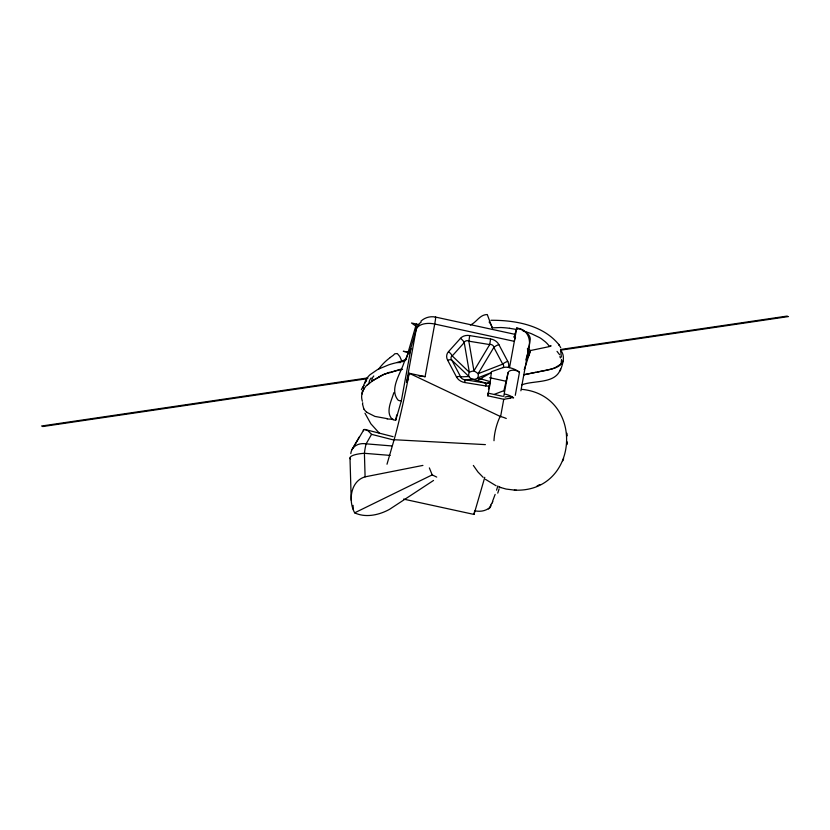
<?xml version="1.0" encoding="UTF-8"?>
<svg xmlns="http://www.w3.org/2000/svg" width="830" height="830" viewBox="0 0 830 830"><rect width="100%" height="100%" fill="white"/><g stroke="black" fill="none" stroke-linecap="round" stroke-linejoin="round"><path stroke-width="1.25" d="M474.594 511.664L475.051 510.824A16.32 13.363 16.2 0 0 489.679 507.576L490.364 506.881A4.461 2.884 17.8 0 0 490.572 506.466L490.665 506.176M487.833 393.856L488.165 393.046L487.833 395.827L503.758 399.292L510.398 398.203M363.218 430.106L363.675 430.76M515.721 490.177C579.734 491.848 585.088 395.578 521.883 389.353M567.108 444.527L567.201 443.324M567.212 443.106L567.295 441.913M490.208 382.153L490.188 382.267A18.758 0.903 -77.7 0 1 490.001 383.74L489.659 385.826M521.759 384.871C534.074 380.067 555.457 384.176 560.509 369.111M560.271 370.834C562.377 364.546 565.521 357.19 561.308 351.017M525.857 359.95L527.714 353.383L527.621 348.237M393.825 392.683C391.573 400.672 385.047 412.386 392.466 419.409A4.129 3.382 16.2 0 0 394.364 420.073L395.765 420.084L396.688 415M401.367 400.776L410.871 348.735L408.485 353.29A371.975 304.703 16.2 0 0 404.075 362.43C400.641 373.614 388.99 389.239 398.068 400.102A4.129 3.382 16.2 0 0 399.967 400.766L401.367 400.776L395.765 420.084M408.63 379.175A16.32 9.327 10.3 0 0 406.555 382.236L416.172 329.552A16.32 13.363 16.2 0 1 421.142 322.102M419.046 376.073A16.32 9.327 10.3 0 1 425.085 376.716L434.713 324.032A16.32 0.778 -77.7 0 0 435.294 317.475M487.833 395.827L489.638 385.95A10.437 8.549 16.2 0 1 485.695 385.929L464.831 382.537A10.219 8.373 16.2 0 1 456.469 376.913L447.619 360.158A10.219 8.373 16.2 0 1 448.449 351.713L460.463 338.381A6.526 3.486 41.9 0 1 464.229 342.583L469.344 372.286A6.526 4.337 -46.3 0 0 468.909 376.498A6.526 6.308 87.3 0 0 473.079 379.32L485.726 383.097A6.526 0.55 -80.8 0 1 485.695 385.929M403.598 499.11L474.003 514.424L474.584 511.259M503.779 391.2L508.085 372.649A6.526 3.735 10.3 0 1 512.805 370.19A6.526 3.735 10.3 0 1 519.476 372.276L515.274 395.329M503.727 396.481L508.085 372.649M506.269 418.507A16.32 9.327 10.3 0 0 500.594 416.598L503.758 399.292M519.476 372.276A16.32 9.327 10.3 0 0 509.527 367.68L516.737 328.172C527.932 328.784 531.594 340.507 528.451 349.555M520.898 390.785L530.059 340.622A16.32 9.327 10.3 0 0 516.737 328.172L514.133 337.156A16.32 13.363 16.2 0 1 515.555 337.519M527.673 353.653L528.285 350.416M488.434 389.218L490.26 381.686L491.422 371.705L502.99 367.617M405.995 359.691L416.349 324.042M409.366 352.989L416.172 329.552A16.32 9.327 10.3 0 1 434.713 324.032L514.33 341.338A16.32 0.778 -77.7 0 0 514.922 334.77M409.47 353.559L410.871 348.735M406.555 382.236L409.159 373.251L425.085 376.716M386.998 464.229L394.115 439.724A48.949 2.345 -77.7 0 0 409.159 373.251L500.594 416.598M474.003 514.424L484.772 477.333M497.844 485.944L496.558 490.136M362.949 387.869L364.163 383.875M495.137 494.41L492.449 501.59M563.269 360.521C560.976 367.565 552.417 368.748 546.192 370.356M525.027 367.534L530.37 350.561A32.629 26.736 16.2 0 0 528.451 348.808M524.861 367.96L524.166 369.589M562.626 460.992L563.082 459.934M563.186 459.696L563.643 458.637M491.723 503.281L489.679 507.576M352.408 448.926L363.955 429.546A28.822 2.749 16.5 0 1 364.09 429.525L364.225 429.515A26.238 2.5 16.5 0 1 364.961 429.483L368.022 430.77L371.56 434.339L393.036 439.827M371.56 434.339L366.144 443.843A16.32 2.293 -85.3 0 0 364.412 453.305L365.096 476.845C350.426 481.037 348.112 500.978 354.669 512.826C365.646 518.107 379.196 515.015 389.457 509.381L433.54 480.456M351.982 449.653L359.307 436.933M561.08 364.38L561.754 363.571L554.689 367.929L551.151 369.163L523.803 374.787M490.52 338.941A10.219 8.373 16.2 0 1 498.882 344.606L507.732 361.361A6.526 2.926 -27.9 0 0 502.731 364.131L478.111 373.708A6.526 1.639 30.9 0 0 473.94 370.886L468.826 341.182A6.526 0.55 -80.8 0 0 469.656 335.59L490.52 338.972A6.526 0.55 -80.8 0 1 489.69 344.575L473.94 370.886A6.526 2.013 -9.8 0 0 469.344 372.286L452.246 355.935A6.526 3.486 41.9 0 0 448.48 351.733M498.851 344.616A6.526 2.926 -27.9 0 0 493.85 347.397L478.111 373.708A6.526 3.6 68.8 0 1 477.675 377.92A6.526 5.934 -73.4 0 1 473.079 379.32L464.862 379.704A6.526 0.55 -80.8 0 1 464.831 382.537M364.754 383.17L365.729 381.748M364.028 388.772L362.16 392.061L362.295 393.939M365.999 381.395L366.58 380.7M452.246 355.935L464.229 342.583M367.078 385.265L367.804 384.518M561.122 364.38L561.505 359.473M367.866 384.425L368.945 383.429A16.32 10.977 50.3 0 1 371.186 377.94M420.903 321.189C424.763 317.548 430.345 315.981 435.532 317.081L515.171 334.386M390.235 357.471L391.77 356.361A18.986 18.052 -78.8 0 1 392.165 356.091L393.015 355.499A5.872 5.582 -78.8 0 0 393.545 355.033L394.769 353.798L397.311 353.549L399.77 356.464L402.125 361.787M526.656 358.56L529.104 355.385L530.37 350.561L549.004 346.67A6.09 4.99 16.2 0 1 549.906 346.421L550.871 346.037A1.224 0.996 16.2 0 1 551.11 345.799L549.273 346.172L548.713 345.539A1.37 1.121 16.2 0 0 548.495 345.124L547.364 343.827A3.579 2.926 16.2 0 0 547.095 343.516L546.711 343.143A12.658 10.375 16.2 0 1 546.316 342.769L546.036 342.489A13.726 11.247 16.2 0 0 545.549 342.012L541.326 338.692A10.655 8.725 16.2 0 1 540.859 338.412L540.102 337.935A22.275 18.239 16.2 0 0 539.49 337.561L531.418 333.702A63.163 51.74 16.2 0 0 527.299 332.259L523.108 331.014M486.307 383.896L490.26 381.686L477.675 377.92L491.287 372.629L478.059 380.026A6.526 5.883 6.5 0 1 482.344 379.227M354.669 512.826L432.181 474.885L436.705 477.084M494.68 394.198L502.97 391.034M537.062 485.965L538.307 485.374M538.618 485.218L539.936 484.596M364.733 383.17A36.063 18.831 -5.9 0 1 370.045 374.724L377.868 369.35L389.042 364.723A56.015 29.247 -5.9 0 1 397.02 362.554L406.555 359.369M389.54 372.276L383.948 374.382A52.736 30.036 -6.9 0 0 379.113 376.716M470.32 325.038C476.534 322.476 479.605 314.591 487.262 314.529L492.242 327.86L500.864 327.518A80.603 66.027 16.2 0 1 509.516 328.307M400.838 369.163L384.051 374.34L371.695 381.167A16.32 10.033 55.6 0 1 373.77 375.969M545.798 370.45L538.649 371.809M365.096 476.845L422.916 465.412M535.786 372.317L524.332 374.652A70.145 57.457 16.2 0 0 523.543 374.859M492.242 327.86L492.325 327.84A16.32 4.866 79.7 0 0 489.088 322.03M537.176 372.068L538.037 371.913M41.5 426.029L367.783 377.92M560.53 349.492L787.286 316.054M42.714 426.547L367.732 378.615M560.478 350.187L788.5 316.562M456.5 376.903A6.526 2.926 -27.9 0 1 460.692 376.893L468.909 376.498L451.811 360.147A6.526 2.926 -27.9 0 0 447.619 360.158M490.997 320.276C515.347 320.141 543.775 325.132 559.493 345.415L558.715 344.367L560.727 347.677M397.02 362.554L400.838 362.534M500.21 487.386L506.082 489.057L514.88 490.146M514.351 490.136L516.353 490.188M394.115 439.724L485.394 444.621M391.604 445.928L366.144 443.843A16.32 12.979 29.7 0 0 350.8 453.595M390.152 455.4L364.412 453.305A16.32 4.254 -1.7 0 0 350.519 458.969M387.33 418.662L374.952 416.421L366.767 412.303M509.516 328.296L516.488 329.469M468.826 341.182L489.69 344.575M464.862 379.704L485.726 383.097M418.797 324.582L411.504 322.995L416.764 326.74M502.741 364.131A3.745 2.998 -16.4 0 1 503.094 367.659A6.785 3.88 10.3 0 1 508.323 367.42L509.527 367.68M409.086 352.543L403.287 351.277A16.32 13.363 16.2 0 0 409.605 351.598M489.679 377.702L505.605 381.167M488.206 393.161L502.534 396.273M364.961 429.483L393.098 436.673M499.463 487.117L498.83 486.888L500.749 487.573M496.153 485.799L485.477 479.335M483.185 477.385L477.997 472.042L473.349 465.443M516.737 328.172L517.806 329.22M379.455 433.322L370.875 423.808L364.982 413.205M557.023 351.349L559.659 354.763M493.85 347.397L502.731 364.131M451.811 360.147L460.692 376.893M363.831 408.983L362.471 403.878M559.887 356.599L560.437 357.927M429.359 467.902L432.181 474.885M362.337 401.253L361.807 398.898A39.529 22.597 -8.4 0 1 362.44 392.092M560.655 350.468L561.381 357.076M490.706 505.148L490.727 505.854A4.399 2.749 2.9 0 1 490.696 506.176M567.201 435.812L566.942 433.291M353.082 505.387L353.196 509.195M349.99 457.994L351.235 500.324M402.592 361.569A57.457 54.604 -78.8 0 1 405.413 360.345M393.046 419.212A64.491 28.666 -15.5 0 1 387.05 418.922M366.839 412.271A49.821 22.234 -16.5 0 1 363.862 408.962M362.575 403.857A47.414 21.269 -17.4 0 1 362.71 402.747M378.667 369.08A53.224 50.578 -78.8 0 1 390.276 357.533M389.861 372.66A63.474 34.3 -7.7 0 1 402.55 369.309M368.064 384.591A46.044 26.467 -6.6 0 1 379.372 376.903M363.198 390.432A39.944 23.323 -6 0 1 366.808 385.193M362.648 392.092A38.035 21.87 -7.6 0 1 363.364 390.453M361.382 389.747A33.252 10.645 -26.3 0 1 364.048 385.359M527.413 348.704A16.32 13.363 16.2 0 1 527.652 353.788M493.995 440.72A20.563 5.893 -75.3 0 1 500.521 415.757M514.133 337.156A16.32 0.778 -77.7 0 1 514.351 336.399M489.845 507.752A6.858 3.413 51.8 0 1 488.953 508.583A6.526 3.092 48.7 0 1 488.351 508.956M492.792 501.517A110.681 59.532 -35.2 0 1 492.076 503.219M499.1 488.839A207.656 87.046 -45.5 0 1 497.751 493.134M489.669 344.429A3.953 3.756 -5.8 0 1 493.995 347.365M464.095 342.51A3.953 3.642 47.4 0 1 468.877 341.057M451.707 360.189A3.953 2.957 45.1 0 1 452.163 355.811M464.893 379.808A3.953 2.376 24.8 0 1 460.557 376.882M490.374 381.862A3.911 2.459 1.1 0 1 485.685 383.17M507.721 361.361A10.251 8.393 16.2 0 1 508.707 365.802A9.784 8.01 16.2 0 1 508.313 367.42M460.432 338.36A10.219 8.373 16.2 0 1 469.666 335.559M504.713 394.022A16.32 9.327 10.3 0 1 513.635 397.819M511.135 397.394A12.803 8.819 -65.8 0 1 512.857 397.809M510.429 398.13A18.312 11.62 -37.4 0 1 510.948 398.141M505.096 397.145A6.526 3.735 10.3 0 1 513.241 397.684"/></g></svg>
